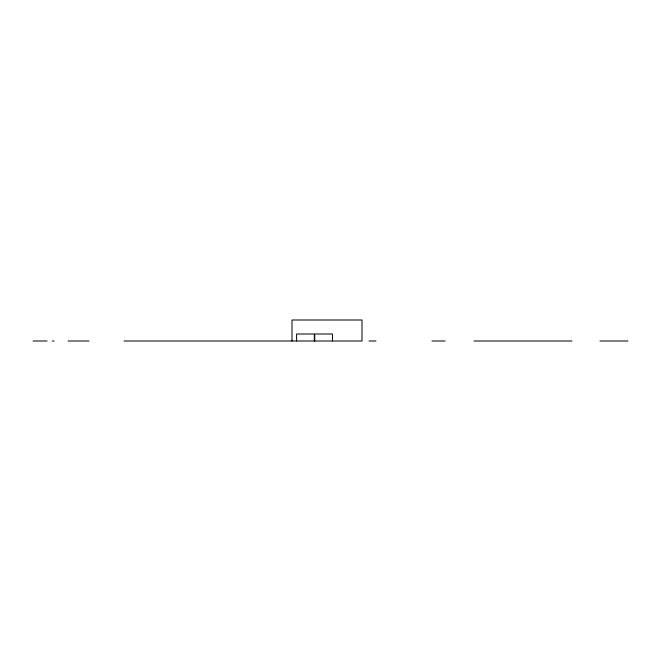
<?xml version="1.0" encoding="UTF-8"?>
<svg xmlns="http://www.w3.org/2000/svg" width="661" height="661" viewBox="0 0 661 661"><rect width="100%" height="100%" fill="white"/><g stroke="black" fill="none" stroke-linecap="round" stroke-linejoin="round"><path stroke-width="0.99" d="M33.05 341.002L47.047 341.002M52.293 341.002L54.045 341.002M68.042 341.002L89.037 341.002M124.037 341.002L361.997 341.002L361.997 319.998L292.005 319.998L292.005 341.002M368.995 341.002L375.993 341.002M431.98 341.002L445.109 341.002M473.978 341.002L571.963 341.002M599.957 341.002L627.95 341.002M332.466 341.002L332.466 334.003L314.752 334.003L314.752 341.002M314.314 341.002L314.314 334.003L296.599 334.003L296.599 341.002"/></g></svg>
